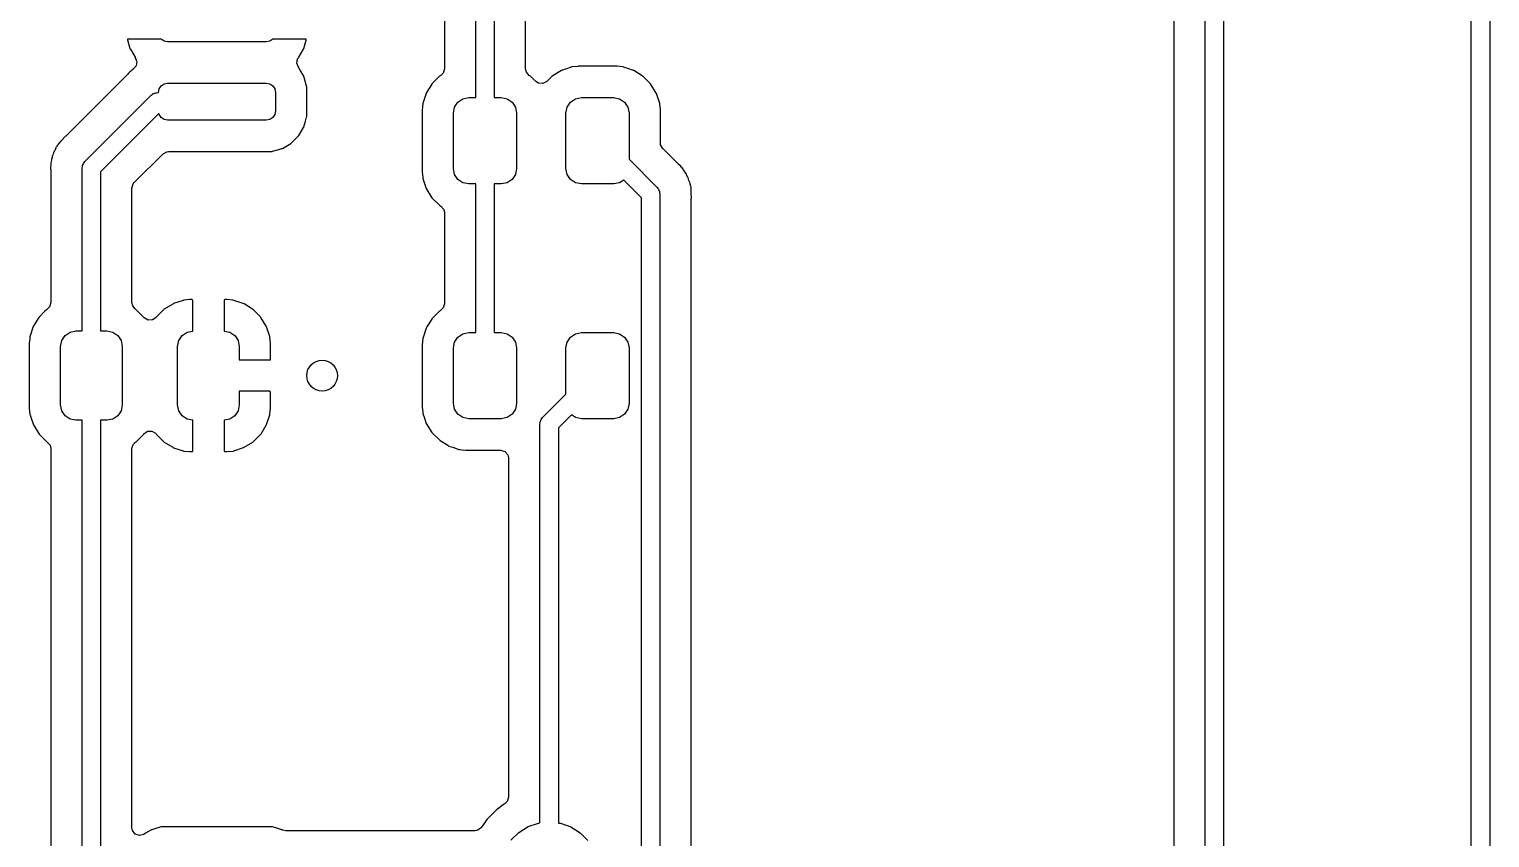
# Model space of a CAD drawing. Extents: x 41 to 172, y -227 to -42.
# Drawn here: x 79.96 to 103.66, y -76.08 to -62.96 of the extents above; entities that cross this region are included whole.
import ezdxf

# ---------------------------------------------------------------- set-up
doc = ezdxf.new("R2010")
doc.units = 0
doc.layers.add('BLACK', color=7, linetype='CONTINUOUS')

msp = doc.modelspace()

# ---------------------------------------------------------------- linework, layer by layer
at = {"layer": 'BLACK', "linetype": 'CONTINUOUS'}
for p, q in [((98.5285, -59.006), (98.5285, -116.261)), ((99.037, -116.524), (99.037, -58.969)), ((99.337, -59.0311), (99.337, -116.586)), ((87.2025, -64.07), (87.2025, -61.66)), ((87.5025, -61.66), (87.5025, -64.07)), ((88.011, -63.6027), (88.011, -62.1272)), ((86.694, -62.3795), (86.694, -63.6028)), ((103.355, -107.05), (103.355, -62.738)), ((103.655, -62.8001), (103.655, -107.05)), ((81.5516, -63.123), (81.5505, -63.1309)), ((81.5505, -63.1309), (81.5911, -63.2708)), ((81.5651, -63.119), (81.5516, -63.123)), ((82.0946, -63.119), (81.5651, -63.119)), ((81.5911, -63.2708), (81.5974, -63.2852)), ((82.0959, -63.1211), (82.0946, -63.119)), ((82.1446, -63.1536), (82.0959, -63.1211)), ((82.202, -63.165), (82.1446, -63.1536)), ((83.802, -63.165), (82.202, -63.165)), ((83.8594, -63.1536), (83.802, -63.165)), ((83.9081, -63.1211), (83.8594, -63.1536)), ((83.9094, -63.119), (83.9081, -63.1211)), ((84.4446, -63.119), (83.9094, -63.119)), ((84.4066, -63.2852), (84.4129, -63.2708)), ((84.4129, -63.2708), (84.4519, -63.1364)), ((84.4519, -63.1223), (84.4446, -63.119)), ((84.4519, -63.1364), (84.4519, -63.1223)), ((81.5974, -63.2852), (81.6739, -63.4147)), ((81.6739, -63.4147), (81.6783, -63.4203)), ((81.6783, -63.4203), (81.7042, -63.4864)), ((81.7042, -63.4864), (81.6903, -63.556)), ((84.2982, -63.5107), (84.3121, -63.4411)), ((84.3235, -63.5753), (84.2982, -63.5107)), ((84.3121, -63.4411), (84.3241, -63.4224)), ((84.3241, -63.4224), (84.3301, -63.4147)), ((84.3301, -63.4147), (84.4066, -63.2852)), ((81.5502, -63.6955), (80.5574, -64.6883)), ((81.5582, -63.6868), (81.5502, -63.6955)), ((81.5692, -63.6735), (81.5582, -63.6868)), ((81.5876, -63.6512), (81.5692, -63.6735)), ((81.605, -63.6386), (81.5876, -63.6512)), ((81.62, -63.6257), (81.605, -63.6386)), ((81.6352, -63.6105), (81.62, -63.6257)), ((81.642, -63.6065), (81.6352, -63.6105)), ((81.6429, -63.606), (81.642, -63.6065)), ((81.642, -63.6065), (81.642, -63.6065)), ((81.6434, -63.6054), (81.6429, -63.606)), ((81.6483, -63.6016), (81.6434, -63.6054)), ((81.6903, -63.556), (81.6477, -63.6009)), ((81.6477, -63.6009), (81.6483, -63.6016)), ((84.3265, -63.5782), (84.3235, -63.5753)), ((84.3305, -63.585), (84.3265, -63.5782)), ((84.3536, -63.6241), (84.3305, -63.585)), ((84.3305, -63.585), (84.3305, -63.585)), ((84.4111, -63.7214), (84.3536, -63.6241)), ((84.4134, -63.729), (84.4111, -63.7214)), ((84.4174, -63.7428), (84.4134, -63.729)), ((84.4134, -63.729), (84.4134, -63.729)), ((84.4576, -63.8812), (84.4174, -63.7428)), ((86.6157, -63.7215), (86.4907, -63.8467)), ((86.6219, -63.7177), (86.6157, -63.7215)), ((86.6343, -63.71), (86.6219, -63.7177)), ((86.6219, -63.7177), (86.6219, -63.7177)), ((86.674, -63.671), (86.6343, -63.71)), ((86.694, -63.6028), (86.674, -63.671)), ((88.0234, -63.6572), (88.011, -63.6027)), ((88.0709, -63.71), (88.0234, -63.6572)), ((88.0883, -63.7207), (88.0709, -63.71)), ((88.0968, -63.7292), (88.0883, -63.7207)), ((88.176, -63.8083), (88.0968, -63.7292)), ((88.4407, -63.7215), (88.386, -63.7763)), ((88.5911, -63.6284), (88.4407, -63.7215)), ((88.6568, -63.6065), (88.5911, -63.6284)), ((88.7523, -63.5747), (88.6568, -63.6065)), ((88.7588, -63.5725), (88.7523, -63.5747)), ((88.7523, -63.5747), (88.7523, -63.5747)), ((88.7657, -63.5718), (88.7588, -63.5725)), ((88.8614, -63.5618), (88.7657, -63.5718)), ((88.7657, -63.5718), (88.7657, -63.5718)), ((88.8646, -63.5615), (88.8614, -63.5618)), ((88.8614, -63.5618), (88.8614, -63.5618)), ((89.4904, -63.5615), (88.8646, -63.5615)), ((89.5372, -63.5663), (89.4904, -63.5615)), ((89.588, -63.5715), (89.5372, -63.5663)), ((89.5949, -63.5722), (89.588, -63.5715)), ((89.588, -63.5715), (89.588, -63.5715)), ((89.6014, -63.5744), (89.5949, -63.5722)), ((89.6719, -63.5977), (89.6014, -63.5744)), ((89.6014, -63.5744), (89.6014, -63.5744)), ((89.7627, -63.6279), (89.6719, -63.5977)), ((89.769, -63.6317), (89.7627, -63.6279)), ((89.9037, -63.7148), (89.769, -63.6317)), ((89.769, -63.6317), (89.769, -63.6317)), ((89.9133, -63.7207), (89.9037, -63.7148)), ((90.0385, -63.8457), (89.9133, -63.7207)), ((82.0229, -63.9901), (82.042, -63.985)), ((82.042, -63.985), (82.052, -63.985)), ((82.052, -63.985), (82.0634, -63.9276)), ((82.0634, -63.9276), (82.0959, -63.8789)), ((82.0959, -63.8789), (82.1446, -63.8464)), ((82.1446, -63.8464), (82.202, -63.835)), ((82.202, -63.835), (83.802, -63.835)), ((83.802, -63.835), (83.8594, -63.8464)), ((83.8594, -63.8464), (83.9081, -63.8789)), ((83.9081, -63.8789), (83.9406, -63.9276)), ((83.9406, -63.9276), (83.952, -63.985)), ((83.952, -63.985), (83.952, -64.285)), ((84.4581, -63.8876), (84.4576, -63.8812)), ((84.4584, -63.8919), (84.4581, -63.8876)), ((84.4581, -63.8876), (84.4581, -63.8876)), ((84.4605, -63.9185), (84.4584, -63.8919)), ((84.4605, -64.3515), (84.4605, -63.9185)), ((86.4052, -63.9854), (86.3979, -63.9973)), ((86.4869, -63.8529), (86.4052, -63.9854)), ((86.4907, -63.8467), (86.4869, -63.8529)), ((86.4869, -63.8529), (86.4869, -63.8529)), ((88.2211, -63.8372), (88.176, -63.8083)), ((88.2919, -63.8422), (88.2211, -63.8372)), ((88.3542, -63.8081), (88.2919, -63.8422)), ((88.386, -63.7763), (88.3542, -63.8081)), ((90.1315, -63.9961), (90.0385, -63.8457)), ((80.8589, -65.1059), (81.9359, -64.0289)), ((81.9359, -64.0289), (81.953, -64.0191)), ((81.953, -64.0191), (81.967, -64.0051)), ((81.967, -64.0051), (81.9861, -64)), ((81.9861, -64), (82.0032, -63.9901)), ((82.0032, -63.9901), (82.0229, -63.9901)), ((86.3422, -64.1651), (86.3315, -64.2696)), ((86.3538, -64.1302), (86.3422, -64.1651)), ((86.3956, -64.0042), (86.3538, -64.1302)), ((86.3979, -63.9973), (86.3956, -64.0042)), ((86.859, -64.2243), (86.9132, -64.1432)), ((86.9132, -64.1432), (86.9943, -64.089)), ((86.9943, -64.089), (87.09, -64.07)), ((87.09, -64.07), (87.2025, -64.07)), ((87.5025, -64.07), (87.615, -64.07)), ((87.615, -64.07), (87.7107, -64.089)), ((87.7107, -64.089), (87.7918, -64.1432)), ((87.7918, -64.1432), (87.846, -64.2243)), ((88.684, -64.2243), (88.7382, -64.1432)), ((88.7382, -64.1432), (88.8193, -64.089)), ((88.8193, -64.089), (88.915, -64.07)), ((88.915, -64.07), (89.44, -64.07)), ((89.44, -64.07), (89.5357, -64.089)), ((89.5357, -64.089), (89.6168, -64.1432)), ((89.6168, -64.1432), (89.671, -64.2243)), ((90.1339, -64.003), (90.1315, -63.9961)), ((90.1825, -64.1489), (90.1339, -64.003)), ((90.1875, -64.1638), (90.1825, -64.1489)), ((90.1882, -64.1707), (90.1875, -64.1638)), ((90.1975, -64.2598), (90.1882, -64.1707)), ((90.1882, -64.1707), (90.1882, -64.1707)), ((82.0606, -64.3285), (81.115, -65.2741)), ((82.0634, -64.3424), (82.0606, -64.3285)), ((82.0959, -64.3911), (82.0634, -64.3424)), ((82.1446, -64.4236), (82.0959, -64.3911)), ((82.202, -64.435), (82.1446, -64.4236)), ((83.802, -64.435), (82.202, -64.435)), ((83.8594, -64.4236), (83.802, -64.435)), ((83.9081, -64.3911), (83.8594, -64.4236)), ((83.9406, -64.3424), (83.9081, -64.3911)), ((83.952, -64.285), (83.9406, -64.3424)), ((84.4134, -64.5408), (84.4401, -64.4491)), ((84.4401, -64.4491), (84.4576, -64.3888)), ((84.4576, -64.3888), (84.4585, -64.3772)), ((84.4585, -64.3772), (84.4603, -64.354)), ((84.4603, -64.3539), (84.4605, -64.3515)), ((84.4603, -64.354), (84.4603, -64.3539)), ((86.3315, -64.2696), (86.3315, -65.2704)), ((86.84, -64.32), (86.859, -64.2243)), ((86.84, -65.22), (86.84, -64.32)), ((87.846, -64.2243), (87.865, -64.32)), ((87.865, -64.32), (87.865, -65.22)), ((88.665, -64.32), (88.684, -64.2243)), ((88.665, -65.22), (88.665, -64.32)), ((89.671, -64.2243), (89.69, -64.32)), ((89.69, -64.32), (89.69, -65.0704)), ((90.1985, -64.2696), (90.1975, -64.2598)), ((90.1985, -64.8076), (90.1985, -64.2696)), ((80.5486, -64.6963), (80.5419, -64.7006)), ((80.5574, -64.6883), (80.5486, -64.6963)), ((80.5486, -64.6963), (80.5486, -64.6963)), ((84.2088, -64.8095), (84.3265, -64.6918)), ((84.3265, -64.6918), (84.3305, -64.685)), ((84.3305, -64.685), (84.4071, -64.5554)), ((84.3305, -64.685), (84.3305, -64.685)), ((84.4071, -64.5554), (84.4111, -64.5486)), ((84.4111, -64.5486), (84.4134, -64.5408)), ((80.3701, -64.9272), (80.3569, -64.9513)), ((80.3753, -64.9165), (80.3701, -64.9272)), ((80.3905, -64.8814), (80.3753, -64.9165)), ((80.3937, -64.8741), (80.3905, -64.8814)), ((80.3905, -64.8814), (80.3905, -64.8814)), ((80.399, -64.8673), (80.3937, -64.8741)), ((80.4068, -64.8572), (80.399, -64.8673)), ((80.4177, -64.8407), (80.4068, -64.8572)), ((80.4242, -64.8288), (80.4177, -64.8407)), ((80.428, -64.8219), (80.4242, -64.8288)), ((80.4242, -64.8288), (80.4242, -64.8288)), ((80.4596, -64.7882), (80.428, -64.8219)), ((80.4674, -64.7792), (80.4596, -64.7882)), ((80.4701, -64.7757), (80.4674, -64.7792)), ((80.4906, -64.7551), (80.4701, -64.7757)), ((80.4934, -64.7523), (80.4906, -64.7551)), ((80.5365, -64.7064), (80.4934, -64.7523)), ((80.5419, -64.7006), (80.5365, -64.7064)), ((80.5365, -64.7064), (80.5365, -64.7064)), ((83.9058, -64.9406), (84.0058, -64.9115)), ((84.0058, -64.9115), (84.058, -64.8964)), ((84.058, -64.8964), (84.0656, -64.8941)), ((84.058, -64.8964), (84.058, -64.8964)), ((84.0656, -64.8941), (84.1493, -64.8447)), ((84.1493, -64.8447), (84.202, -64.8135)), ((84.202, -64.8135), (84.2088, -64.8095)), ((84.202, -64.8135), (84.202, -64.8135)), ((90.2014, -64.8343), (90.1985, -64.8076)), ((90.2354, -64.8966), (90.2014, -64.8343)), ((90.479, -65.1402), (90.2354, -64.8966)), ((80.3049, -65.17), (80.3016, -65.1912)), ((80.3065, -65.1503), (80.3049, -65.17)), ((80.318, -65.0841), (80.3065, -65.1288)), ((80.3065, -65.1288), (80.3065, -65.1503)), ((80.3204, -65.0724), (80.318, -65.0841)), ((80.3264, -65.0347), (80.3204, -65.0724)), ((80.3276, -65.0268), (80.3264, -65.0347)), ((80.3361, -65.0071), (80.3276, -65.0268)), ((80.3425, -64.9884), (80.3361, -65.0071)), ((80.3479, -64.9677), (80.3425, -64.9884)), ((80.3569, -64.9513), (80.3479, -64.9677)), ((80.8201, -65.1732), (80.83, -65.1561)), ((80.83, -65.1561), (80.8351, -65.137)), ((80.8351, -65.137), (80.8491, -65.123)), ((80.8491, -65.123), (80.8589, -65.1059)), ((81.6604, -65.4479), (82.1279, -64.9804)), ((82.1279, -64.9804), (82.1902, -64.9464)), ((82.1902, -64.9464), (82.2169, -64.9435)), ((82.2169, -64.9435), (83.8685, -64.9435)), ((83.8685, -64.9435), (83.8709, -64.9433)), ((83.8709, -64.9433), (83.871, -64.9433)), ((83.871, -64.9433), (83.8994, -64.9411)), ((83.8994, -64.9411), (83.9058, -64.9406)), ((83.8994, -64.9411), (83.8994, -64.9411)), ((89.69, -65.0704), (90.1456, -65.526)), ((90.4878, -65.1482), (90.479, -65.1402)), ((90.5234, -65.1777), (90.4878, -65.1482)), ((80.3016, -65.1912), (80.3043, -65.2196)), ((80.3043, -65.2196), (80.3059, -65.2371)), ((80.3059, -65.2371), (80.3065, -65.249)), ((80.3065, -65.249), (80.3065, -67.3956)), ((80.815, -65.212), (80.8201, -65.1929)), ((80.815, -67.855), (80.815, -65.212)), ((80.8201, -65.1929), (80.8201, -65.1732)), ((81.115, -65.2741), (81.115, -67.855)), ((86.3315, -65.2704), (86.3318, -65.2736)), ((86.3318, -65.2736), (86.3318, -65.2737)), ((86.3318, -65.2737), (86.3415, -65.3671)), ((86.3415, -65.3671), (86.3425, -65.3762)), ((86.3425, -65.3762), (86.3447, -65.3827)), ((86.3447, -65.3827), (86.3447, -65.3827)), ((86.3447, -65.3827), (86.3871, -65.5101)), ((86.859, -65.3157), (86.84, -65.22)), ((86.9132, -65.3968), (86.859, -65.3157)), ((86.9943, -65.451), (86.9132, -65.3968)), ((87.7918, -65.3968), (87.7107, -65.451)), ((87.846, -65.3157), (87.7918, -65.3968)), ((87.865, -65.22), (87.846, -65.3157)), ((88.684, -65.3157), (88.665, -65.22)), ((88.7382, -65.3968), (88.684, -65.3157)), ((88.8193, -65.451), (88.7382, -65.3968)), ((89.602, -65.4066), (89.5357, -65.451)), ((89.8895, -65.6942), (89.602, -65.4066)), ((90.5332, -65.1912), (90.5234, -65.1777)), ((90.536, -65.195), (90.5332, -65.1912)), ((90.5488, -65.2101), (90.536, -65.195)), ((90.564, -65.2252), (90.5488, -65.2101)), ((90.578, -65.249), (90.564, -65.2252)), ((90.5875, -65.265), (90.578, -65.249)), ((90.594, -65.2749), (90.5875, -65.265)), ((90.6212, -65.3123), (90.594, -65.2749)), ((90.6291, -65.3322), (90.6212, -65.3123)), ((90.6377, -65.35), (90.6291, -65.3322)), ((90.6487, -65.3684), (90.6377, -65.35)), ((90.6616, -65.4128), (90.6487, -65.3684)), ((81.6235, -65.5369), (81.6435, -65.4688)), ((81.6235, -67.3954), (81.6235, -65.5369)), ((81.6435, -65.4688), (81.6604, -65.4479)), ((86.3871, -65.5101), (86.3984, -65.5439)), ((86.3984, -65.5439), (86.4915, -65.6943)), ((87.09, -65.47), (86.9943, -65.451)), ((87.2025, -65.47), (87.09, -65.47)), ((87.2025, -67.88), (87.2025, -65.47)), ((87.615, -65.47), (87.5025, -65.47)), ((87.5025, -65.47), (87.5025, -67.88)), ((87.7107, -65.451), (87.615, -65.47)), ((88.915, -65.47), (88.8193, -65.451)), ((89.44, -65.47), (88.915, -65.47)), ((89.5357, -65.451), (89.44, -65.47)), ((90.1456, -65.526), (90.1555, -65.5431)), ((90.1555, -65.5431), (90.1694, -65.557)), ((90.1694, -65.557), (90.1745, -65.5761)), ((90.1745, -65.5761), (90.1844, -65.5932)), ((90.1844, -65.5932), (90.1844, -65.6129)), ((90.1844, -65.6129), (90.1895, -65.632)), ((90.1895, -65.632), (90.1895, -77.7275)), ((90.6654, -65.424), (90.6616, -65.4128)), ((90.6795, -65.4596), (90.6654, -65.424)), ((90.6824, -65.467), (90.6795, -65.4596)), ((90.6795, -65.4596), (90.6795, -65.4596)), ((90.6834, -65.4748), (90.6824, -65.467)), ((90.6851, -65.4882), (90.6834, -65.4748)), ((90.6834, -65.4748), (90.6834, -65.4748)), ((90.6891, -65.5076), (90.6851, -65.4882)), ((90.6951, -65.5282), (90.6891, -65.5076)), ((90.6954, -65.5396), (90.6951, -65.5282)), ((90.6965, -65.5743), (90.6954, -65.5396)), ((90.6975, -65.5862), (90.6965, -65.5743)), ((90.698, -65.5906), (90.6975, -65.5862)), ((90.698, -65.6197), (90.698, -65.5906)), ((90.6981, -65.6237), (90.698, -65.6197)), ((90.7003, -65.6945), (90.6981, -65.6237)), ((86.4915, -65.6943), (86.6167, -65.8193)), ((86.6167, -65.8193), (86.6341, -65.83)), ((86.6341, -65.83), (86.6816, -65.8828)), ((89.8895, -77.6653), (89.8895, -65.6942)), ((90.698, -65.7141), (90.6986, -65.7022)), ((90.698, -77.6905), (90.698, -65.7141)), ((90.6986, -65.7022), (90.7003, -65.6945)), ((90.6986, -65.7022), (90.6986, -65.7022)), ((86.6816, -65.8828), (86.694, -65.9373)), ((86.694, -65.9373), (86.694, -67.4128)), ((80.2114, -67.5359), (80.1157, -67.6317)), ((80.2355, -67.5117), (80.2114, -67.5359)), ((80.2407, -67.5065), (80.2355, -67.5117)), ((80.2469, -67.5027), (80.2407, -67.5065)), ((80.2526, -67.4981), (80.2469, -67.5027)), ((80.2865, -67.4637), (80.2521, -67.4975)), ((80.2521, -67.4975), (80.2526, -67.4981)), ((80.3065, -67.3956), (80.2865, -67.4637)), ((81.6359, -67.4499), (81.6235, -67.3954)), ((81.6774, -67.496), (81.6359, -67.4499)), ((81.6763, -67.4973), (81.6774, -67.496)), ((81.6821, -67.5019), (81.6763, -67.4973)), ((81.6883, -67.5057), (81.6821, -67.5019)), ((81.8135, -67.6307), (81.6883, -67.5057)), ((82.1358, -67.5121), (82.0213, -67.6268)), ((82.1472, -67.5031), (82.1358, -67.5121)), ((82.285, -67.4178), (82.1472, -67.5031)), ((82.2982, -67.4116), (82.285, -67.4178)), ((82.4524, -67.3601), (82.2982, -67.4116)), ((82.4658, -67.3573), (82.4524, -67.3601)), ((82.5614, -67.3473), (82.4658, -67.3573)), ((82.5679, -67.347), (82.5614, -67.3473)), ((82.5975, -67.347), (82.5679, -67.347)), ((82.6051, -67.3487), (82.5975, -67.347)), ((82.6065, -67.3499), (82.6051, -67.3487)), ((82.611, -67.3651), (82.6065, -67.3499)), ((82.611, -67.8558), (82.611, -67.3651)), ((83.1207, -67.3529), (83.119, -67.3605)), ((83.119, -67.3605), (83.119, -67.8558)), ((83.1219, -67.3515), (83.1207, -67.3529)), ((83.1371, -67.347), (83.1219, -67.3515)), ((83.1621, -67.347), (83.1371, -67.347)), ((83.1686, -67.3473), (83.1621, -67.347)), ((83.2629, -67.357), (83.1686, -67.3473)), ((83.2763, -67.3599), (83.2629, -67.357)), ((83.4306, -67.411), (83.2763, -67.3599)), ((83.4438, -67.4172), (83.4306, -67.411)), ((83.5818, -67.5022), (83.4438, -67.4172)), ((83.5932, -67.5113), (83.5818, -67.5022)), ((83.7079, -67.6258), (83.5932, -67.5113)), ((86.6157, -67.5315), (86.4907, -67.6567)), ((86.6219, -67.5277), (86.6157, -67.5315)), ((86.6343, -67.52), (86.6219, -67.5277)), ((86.6219, -67.5277), (86.6219, -67.5277)), ((86.674, -67.481), (86.6343, -67.52)), ((86.694, -67.4128), (86.674, -67.481)), ((80.0477, -67.742), (80.0229, -67.7823)), ((80.1119, -67.6379), (80.0477, -67.742)), ((80.1157, -67.6317), (80.1119, -67.6379)), ((80.1119, -67.6379), (80.1119, -67.6379)), ((81.8172, -67.6366), (81.8135, -67.6307)), ((81.824, -67.6444), (81.8172, -67.6366)), ((81.8854, -67.6801), (81.824, -67.6444)), ((81.9563, -67.6768), (81.8854, -67.6801)), ((82.0142, -67.6358), (81.9563, -67.6768)), ((82.0213, -67.6268), (82.0142, -67.6358)), ((83.7169, -67.6372), (83.7079, -67.6258)), ((83.8022, -67.775), (83.7169, -67.6372)), ((83.8084, -67.7882), (83.8022, -67.775)), ((86.4869, -67.6629), (86.4089, -67.7894)), ((86.4907, -67.6567), (86.4869, -67.6629)), ((86.4869, -67.6629), (86.4869, -67.6629)), ((79.9639, -67.982), (79.9565, -68.0546)), ((79.9665, -67.957), (79.9639, -67.982)), ((79.9672, -67.9501), (79.9665, -67.957)), ((79.9665, -67.957), (79.9665, -67.957)), ((80.0229, -67.7823), (79.9672, -67.9501)), ((80.465, -68.105), (80.484, -68.0093)), ((80.484, -68.0093), (80.5382, -67.9282)), ((80.5382, -67.9282), (80.6193, -67.874)), ((80.6193, -67.874), (80.715, -67.855)), ((80.715, -67.855), (80.815, -67.855)), ((81.115, -67.855), (81.215, -67.855)), ((81.215, -67.855), (81.3107, -67.874)), ((81.3107, -67.874), (81.3918, -67.9282)), ((81.3918, -67.9282), (81.446, -68.0093)), ((81.446, -68.0093), (81.465, -68.105)), ((82.365, -68.105), (82.384, -68.0093)), ((82.384, -68.0093), (82.4382, -67.9282)), ((82.4382, -67.9282), (82.5193, -67.874)), ((82.5193, -67.874), (82.611, -67.8558)), ((83.119, -67.8558), (83.2107, -67.874)), ((83.2107, -67.874), (83.2918, -67.9282)), ((83.2918, -67.9282), (83.346, -68.0093)), ((83.346, -68.0093), (83.365, -68.105)), ((83.8599, -67.9424), (83.8084, -67.7882)), ((83.8627, -67.9558), (83.8599, -67.9424)), ((83.8727, -68.0514), (83.8627, -67.9558)), ((86.3422, -67.9751), (86.3315, -68.0796)), ((86.3979, -67.8073), (86.3422, -67.9751)), ((86.4089, -67.7894), (86.3979, -67.8073)), ((86.859, -68.0343), (86.9132, -67.9532)), ((86.9132, -67.9532), (86.9943, -67.899)), ((86.9943, -67.899), (87.09, -67.88)), ((87.09, -67.88), (87.2025, -67.88)), ((87.5025, -67.88), (87.615, -67.88)), ((87.615, -67.88), (87.7107, -67.899)), ((87.7107, -67.899), (87.7918, -67.9532)), ((87.7918, -67.9532), (87.846, -68.0343)), ((88.684, -68.0343), (88.7382, -67.9532)), ((88.7382, -67.9532), (88.8193, -67.899)), ((88.8193, -67.899), (88.915, -67.88)), ((88.915, -67.88), (89.44, -67.88)), ((89.44, -67.88), (89.5357, -67.899)), ((89.5357, -67.899), (89.6168, -67.9532)), ((89.6168, -67.9532), (89.671, -68.0343)), ((79.9565, -68.0546), (79.9565, -69.1054)), ((80.465, -69.055), (80.465, -68.105)), ((81.465, -68.105), (81.465, -69.055)), ((82.365, -69.055), (82.365, -68.105)), ((83.365, -68.105), (83.365, -68.326)), ((83.873, -68.0579), (83.8727, -68.0514)), ((83.873, -68.3125), (83.873, -68.0579)), ((86.3315, -68.0796), (86.3315, -69.0804)), ((86.84, -68.13), (86.859, -68.0343)), ((86.84, -69.03), (86.84, -68.13)), ((87.846, -68.0343), (87.865, -68.13)), ((87.865, -68.13), (87.865, -69.03)), ((88.665, -68.13), (88.684, -68.0343)), ((88.665, -68.8804), (88.665, -68.13)), ((89.671, -68.0343), (89.69, -68.13)), ((89.69, -68.13), (89.69, -69.03)), ((83.365, -68.326), (83.8549, -68.326)), ((83.8549, -68.326), (83.8701, -68.3215)), ((83.8701, -68.3215), (83.8713, -68.3201)), ((83.8713, -68.3201), (83.873, -68.3125)), ((83.8595, -68.834), (83.365, -68.834)), ((83.365, -68.834), (83.365, -69.055)), ((83.8671, -68.8357), (83.8595, -68.834)), ((83.8685, -68.8369), (83.8671, -68.8357)), ((83.873, -68.8521), (83.8685, -68.8369)), ((83.873, -69.1021), (83.873, -68.8521)), ((88.2859, -69.2594), (88.665, -68.8804)), ((79.9565, -69.1054), (79.9568, -69.1086)), ((79.9568, -69.1086), (79.9568, -69.1086)), ((79.9568, -69.1086), (79.9668, -69.2042)), ((80.484, -69.1507), (80.465, -69.055)), ((80.5382, -69.2318), (80.484, -69.1507)), ((81.446, -69.1507), (81.3918, -69.2318)), ((81.465, -69.055), (81.446, -69.1507)), ((82.384, -69.1507), (82.365, -69.055)), ((82.4382, -69.2318), (82.384, -69.1507)), ((83.346, -69.1507), (83.2918, -69.2318)), ((83.365, -69.055), (83.346, -69.1507)), ((83.863, -69.2029), (83.8727, -69.1086)), ((83.8727, -69.1086), (83.873, -69.1021)), ((86.3315, -69.0804), (86.3318, -69.0836)), ((86.3318, -69.0836), (86.3318, -69.0836)), ((86.3318, -69.0836), (86.3414, -69.176)), ((86.3414, -69.176), (86.3425, -69.1862)), ((86.3425, -69.1862), (86.3447, -69.1927)), ((86.3447, -69.1927), (86.3447, -69.1927)), ((86.3447, -69.1927), (86.3704, -69.27)), ((86.859, -69.1257), (86.84, -69.03)), ((86.9132, -69.2068), (86.859, -69.1257)), ((87.846, -69.1257), (87.7918, -69.2068)), ((87.865, -69.03), (87.846, -69.1257)), ((89.671, -69.1257), (89.6168, -69.2068)), ((89.69, -69.03), (89.671, -69.1257)), ((79.9668, -69.2042), (79.9675, -69.2112)), ((79.9675, -69.2112), (79.9697, -69.2177)), ((79.9697, -69.2177), (79.9697, -69.2177)), ((79.9697, -69.2177), (79.9823, -69.2555)), ((79.9823, -69.2555), (80.0234, -69.3789)), ((80.0234, -69.3789), (80.1165, -69.5293)), ((80.6193, -69.286), (80.5382, -69.2318)), ((80.715, -69.305), (80.6193, -69.286)), ((80.815, -69.305), (80.715, -69.305)), ((80.815, -84.365), (80.815, -69.305)), ((81.215, -69.305), (81.115, -69.305)), ((81.115, -69.305), (81.115, -80.3731)), ((81.3107, -69.286), (81.215, -69.305)), ((81.3918, -69.2318), (81.3107, -69.286)), ((82.5193, -69.286), (82.4382, -69.2318)), ((82.611, -69.3042), (82.5193, -69.286)), ((82.611, -69.7995), (82.611, -69.3042)), ((83.2107, -69.286), (83.119, -69.3042)), ((83.119, -69.3042), (83.119, -69.7949)), ((83.2918, -69.2318), (83.2107, -69.286)), ((83.7178, -69.5218), (83.8028, -69.3838)), ((83.8028, -69.3838), (83.809, -69.3706)), ((83.809, -69.3706), (83.8601, -69.2163)), ((83.8601, -69.2163), (83.863, -69.2029)), ((86.3704, -69.27), (86.3984, -69.3539)), ((86.3984, -69.3539), (86.4915, -69.5043)), ((86.9943, -69.261), (86.9132, -69.2068)), ((87.09, -69.28), (86.9943, -69.261)), ((87.615, -69.28), (87.09, -69.28)), ((87.7107, -69.261), (87.615, -69.28)), ((87.7918, -69.2068), (87.7107, -69.261)), ((88.242, -69.3655), (88.2471, -69.3464)), ((88.242, -75.8374), (88.242, -69.3655)), ((88.2471, -69.3267), (88.257, -69.3096)), ((88.2471, -69.3464), (88.2471, -69.3267)), ((88.257, -69.3096), (88.2621, -69.2905)), ((88.2621, -69.2905), (88.2761, -69.2765)), ((88.2761, -69.2765), (88.2859, -69.2594)), ((88.753, -69.2166), (88.542, -69.4276)), ((88.542, -69.4276), (88.542, -75.8382)), ((88.8193, -69.261), (88.753, -69.2166)), ((88.915, -69.28), (88.8193, -69.261)), ((89.44, -69.28), (88.915, -69.28)), ((89.5357, -69.261), (89.44, -69.28)), ((89.6168, -69.2068), (89.5357, -69.261)), ((80.1165, -69.5293), (80.2417, -69.6543)), ((80.2417, -69.6543), (80.2479, -69.6581)), ((80.2479, -69.6581), (80.2537, -69.6627)), ((80.2537, -69.6627), (80.2526, -69.664)), ((80.2526, -69.664), (80.2941, -69.7101)), ((81.6435, -69.6963), (81.6779, -69.6625)), ((81.6774, -69.6619), (81.6831, -69.6573)), ((81.6779, -69.6625), (81.6774, -69.6619)), ((81.6831, -69.6573), (81.6893, -69.6535)), ((81.6893, -69.6535), (81.8143, -69.5283)), ((81.8143, -69.5283), (81.8171, -69.5238)), ((81.8171, -69.5238), (81.8744, -69.4832)), ((81.8744, -69.4832), (81.9453, -69.4799)), ((81.9453, -69.4799), (82.0067, -69.5156)), ((82.0067, -69.5156), (82.0141, -69.5241)), ((82.0141, -69.5241), (82.0221, -69.5342)), ((82.0221, -69.5342), (82.1368, -69.6487)), ((82.1368, -69.6487), (82.1482, -69.6578)), ((82.1482, -69.6578), (82.2862, -69.7428)), ((83.445, -69.7422), (83.5828, -69.6569)), ((83.5828, -69.6569), (83.5942, -69.6479)), ((83.5942, -69.6479), (83.7087, -69.5332)), ((83.7087, -69.5332), (83.7178, -69.5218)), ((86.4915, -69.5043), (86.4967, -69.5095)), ((86.4967, -69.5095), (86.501, -69.5138)), ((86.501, -69.5138), (86.6167, -69.6293)), ((86.6167, -69.6293), (86.6229, -69.6331)), ((86.6229, -69.6331), (86.6229, -69.6331)), ((86.6229, -69.6331), (86.7478, -69.7101)), ((80.2941, -69.7101), (80.3065, -69.7646)), ((80.3065, -69.7646), (80.3065, -80.6443)), ((81.6235, -69.7644), (81.6435, -69.6963)), ((81.6235, -75.9142), (81.6235, -69.7644)), ((82.2862, -69.7428), (82.2994, -69.749)), ((82.2994, -69.749), (82.4537, -69.8001)), ((82.4537, -69.8001), (82.4671, -69.803)), ((82.4671, -69.803), (82.5614, -69.8127)), ((82.5614, -69.8127), (82.5679, -69.813)), ((82.5679, -69.813), (82.5929, -69.813)), ((82.5929, -69.813), (82.6081, -69.8085)), ((82.6081, -69.8085), (82.6093, -69.8071)), ((82.6093, -69.8071), (82.611, -69.7995)), ((83.119, -69.7949), (83.1235, -69.8101)), ((83.1235, -69.8101), (83.1249, -69.8113)), ((83.1249, -69.8113), (83.1325, -69.813)), ((83.1325, -69.813), (83.1621, -69.813)), ((83.1621, -69.813), (83.1686, -69.8127)), ((83.1686, -69.8127), (83.2642, -69.8027)), ((83.2642, -69.8027), (83.2776, -69.7999)), ((83.2776, -69.7999), (83.4318, -69.7484)), ((83.4318, -69.7484), (83.445, -69.7422)), ((86.7478, -69.7101), (86.7673, -69.7221)), ((86.7673, -69.7221), (86.8279, -69.7422)), ((86.8279, -69.7422), (86.9286, -69.7756)), ((86.9286, -69.7756), (86.9286, -69.7756)), ((86.9286, -69.7756), (86.9351, -69.7778)), ((86.9351, -69.7778), (86.942, -69.7785)), ((86.942, -69.7785), (86.942, -69.7785)), ((86.942, -69.7785), (86.9823, -69.7826)), ((86.9823, -69.7826), (87.0396, -69.7885)), ((87.0396, -69.7885), (87.6075, -69.7885)), ((87.6075, -69.7885), (87.6756, -69.8085)), ((87.6756, -69.8085), (87.7221, -69.8622)), ((87.7221, -69.8622), (87.7335, -69.9145)), ((87.7335, -69.9145), (87.7335, -75.4191)), ((87.6482, -75.5444), (87.5522, -75.6116)), ((87.6798, -75.5223), (87.6482, -75.5444)), ((87.7135, -75.4872), (87.6798, -75.5223)), ((87.7335, -75.4191), (87.7135, -75.4872)), ((87.3498, -75.8281), (87.2965, -75.9042)), ((87.3826, -75.7812), (87.3498, -75.8281)), ((87.3858, -75.7767), (87.3826, -75.7812)), ((87.3826, -75.7812), (87.3826, -75.7812)), ((87.5477, -75.6148), (87.3858, -75.7767)), ((87.5522, -75.6116), (87.5477, -75.6148)), ((87.5522, -75.6116), (87.5522, -75.6116)), ((81.633, -75.9622), (81.6235, -75.9142)), ((81.6775, -76.0176), (81.633, -75.9622)), ((81.7448, -76.0401), (81.6775, -76.0176)), ((81.8136, -76.0226), (81.7448, -76.0401)), ((81.8457, -76.0037), (81.8136, -76.0226)), ((81.9384, -75.9489), (81.8457, -76.0037)), ((81.946, -75.9466), (81.9384, -75.9489)), ((82.0128, -75.9272), (81.946, -75.9466)), ((81.946, -75.9466), (81.946, -75.9466)), ((82.0982, -75.9024), (82.0128, -75.9272)), ((82.1046, -75.9019), (82.0982, -75.9024)), ((82.133, -75.8997), (82.1046, -75.9019)), ((82.1046, -75.9019), (82.1046, -75.9019)), ((82.1355, -75.8995), (82.133, -75.8997)), ((82.133, -75.8997), (82.133, -75.8997)), ((83.8685, -75.8995), (82.1355, -75.8995)), ((83.8709, -75.8997), (83.8685, -75.8995)), ((83.871, -75.8997), (83.8709, -75.8997)), ((83.8994, -75.9019), (83.871, -75.8997)), ((83.9058, -75.9024), (83.8994, -75.9019)), ((83.8994, -75.9019), (83.8994, -75.9019)), ((83.9908, -75.9271), (83.9058, -75.9024)), ((84.058, -75.9466), (83.9908, -75.9271)), ((84.0656, -75.9489), (84.058, -75.9466)), ((84.058, -75.9466), (84.058, -75.9466)), ((84.0714, -75.9523), (84.0656, -75.9489)), ((84.1207, -75.9625), (84.0714, -75.9523)), ((87.1901, -75.9625), (84.1207, -75.9625)), ((87.2379, -75.9531), (87.1901, -75.9625)), ((87.2933, -75.9088), (87.2379, -75.9531)), ((87.2965, -75.9042), (87.2933, -75.9088)), ((87.772, -76.1154), (87.8995, -75.9906)), ((87.8995, -75.9906), (88.0514, -75.8971)), ((88.0514, -75.8971), (88.2202, -75.8397)), ((88.2202, -75.8397), (88.242, -75.8374)), ((88.542, -75.8382), (88.5747, -75.8421)), ((88.5747, -75.8421), (88.7427, -75.902)), ((88.7427, -75.902), (88.8933, -75.9975)), ((88.8933, -75.9975), (89.019, -76.1241))]:
    msp.add_line(p, q, dxfattribs=at)
at = {"layer": 'BLACK'}
msp.add_circle((84.709, -68.58), 0.25, dxfattribs=at)

doc.saveas('drawing.dxf')
